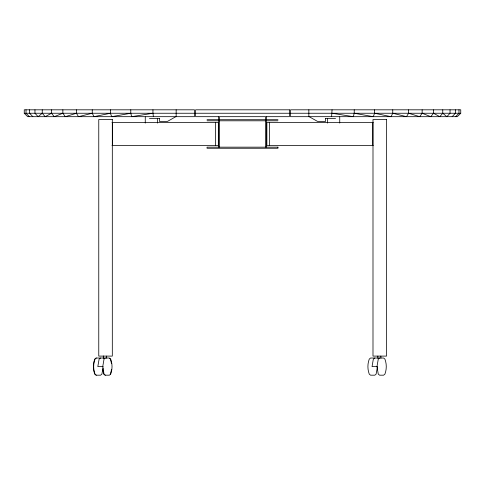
<?xml version="1.0" encoding="UTF-8"?>
<svg xmlns="http://www.w3.org/2000/svg" width="485" height="485" viewBox="0 0 485 485"><rect width="100%" height="100%" fill="white"/><g stroke="black" fill="none" stroke-linecap="round" stroke-linejoin="round"><path stroke-width="0.73" d="M111.55 369.467L110.404 374.111M103.032 368.036L101.892 374.111L100.601 375.184L96.036 375.184L94.751 374.111C92.944 369.382 92.944 363.829 94.751 359.1L96.036 358.027L109.398 358.027L110.683 359.1C112.49 363.829 112.49 369.382 110.683 374.111L109.398 375.184L105.045 375.184L103.76 374.111L102.759 369.467M377.342 367.321L376.124 374.111L374.838 375.184L370.552 375.184L369.261 374.111C367.454 369.382 367.454 363.829 369.261 359.1L370.552 358.027L383.635 358.027L384.92 359.1C386.727 363.829 386.727 369.382 384.92 374.111L383.635 375.184L379.561 375.184L378.27 374.111L376.984 366.605L378.27 359.1L379.561 358.027M331.619 116.679L332.049 109.816M354.22 109.816L354.22 113.248L353.347 116.679L332.049 113.248M374.584 109.816L374.584 113.248L373.28 116.679L354.22 113.248M392.747 109.816L392.747 113.248L391.025 116.679L374.584 113.248M408.588 109.816L408.588 113.248L406.485 116.679L392.747 113.248M422.138 109.816L422.138 113.248L419.695 116.679L408.588 113.248M433.487 109.816L433.487 113.248L430.759 116.679L422.138 113.248M442.757 109.816L442.757 113.248L439.792 116.679L433.487 113.248M452.135 116.679L455.427 113.248L455.427 109.816M455.603 116.679L458.98 113.248L458.98 109.816M460.75 113.248L457.325 116.679L290.539 116.679L290.539 109.816L460.75 109.816L460.75 113.248L290.539 113.248M96.315 358.027L95.024 359.1C93.217 363.829 93.217 369.382 95.024 374.111L96.315 375.184M105.324 358.027L104.032 359.1L102.747 366.605L104.032 374.111L105.324 375.184M42.244 109.816L42.244 113.248L38.115 116.679L34.962 113.248L34.962 109.816M100.601 358.027L99.104 359.1L97.812 366.605L103.178 366.605M374.838 358.027L373.341 359.1L372.05 366.605L377.415 366.605M175.994 116.594L167.519 121.383L159.432 121.383L159.432 118.516M51.513 109.816L51.513 113.248L45.208 116.679L42.244 113.248M62.862 109.816L62.862 113.248L54.241 116.679L51.513 113.248M76.412 109.816L76.412 113.248L65.305 116.679L62.862 113.248M92.253 109.816L92.253 113.248L78.515 116.679L76.412 113.248M110.416 109.816L110.416 113.248L93.975 116.679L92.253 113.248M130.78 109.816L130.78 113.248L111.72 116.679L110.416 113.248M152.951 109.816L152.951 113.248L131.653 116.679L130.78 113.248M24.25 113.248L27.675 116.679L194.461 116.679L194.461 109.816L24.25 109.816L24.25 113.248L194.461 113.248M195.6 113.248L289.399 113.248M149.465 118.516L159.692 118.516M325.308 118.516L335.535 118.516M207.04 119.71L218.129 119.71M219.232 119.71L265.768 119.71M266.871 119.71L277.96 119.71M207.04 120.801L218.129 120.801M219.232 120.801L265.768 120.801M266.871 120.801L277.96 120.801M111.98 122.547L218.353 122.547L218.353 145.421L111.98 145.421M373.256 122.547L266.865 122.547L266.865 145.421L373.256 145.421M309.006 116.594L317.481 121.383L325.568 121.383L325.568 118.516M442.757 113.248L446.885 116.679L450.038 113.248L450.038 109.816M109.549 358.385L110.404 359.1L111.55 363.744M29.397 116.679L26.02 113.248L26.02 109.816M32.865 116.679L29.573 113.248L29.573 109.816M152.951 113.248L153.381 116.679M380.846 356.099L380.919 358.166M106.609 356.099L106.682 358.166M377.845 356.099L377.845 358.348M372.807 122.547L372.807 145.421M339.736 116.915L339.736 123.093M327.442 118.516L327.442 123.093M308.842 109.816L308.842 116.679M269.611 122.547L269.611 145.421M266.52 116.885L266.52 147.161M265.428 117.322L265.428 147.161M219.572 117.322L219.572 147.161M218.48 116.885L218.48 147.161M215.625 122.547L215.625 145.421M176.158 109.816L176.158 116.679M157.558 118.516L157.558 123.093M145.264 116.915L145.264 123.093M112.429 122.547L112.429 145.421M103.608 356.099L103.608 358.348M103.329 356.099L103.329 358.348M289.399 109.816L195.6 109.816L195.6 116.679L289.399 116.679L289.399 109.816M112.314 119.54L98.764 119.54L98.764 356.099L112.314 356.099L112.314 119.54M386.551 119.54L372.995 119.54L372.995 356.099L386.551 356.099L386.551 119.54M277.96 147.161L207.04 147.161L207.04 148.258L277.96 148.258L277.96 147.161"/></g></svg>
